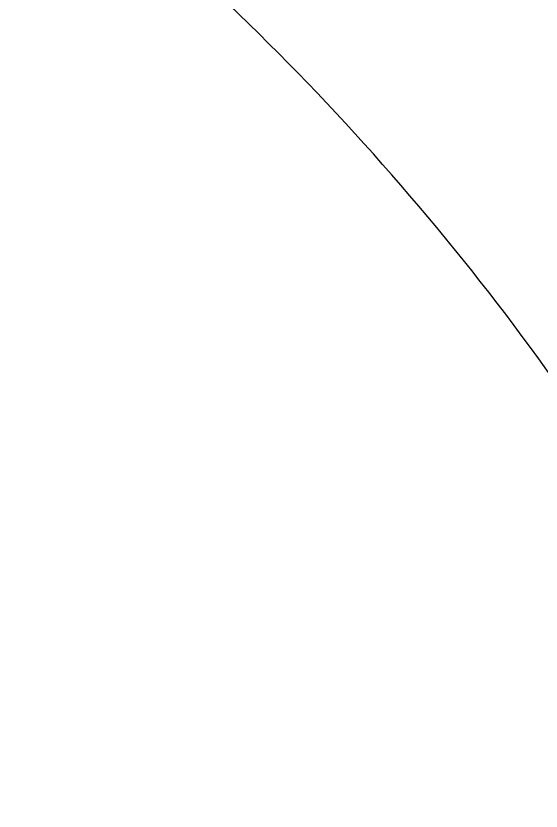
# Model space of a CAD drawing. Header units: millimetres. Extents: x 0 to 279, y 0 to 216.
# Drawn here: x 233.9544 to 234.0204, y 90.9706 to 91.0705 of the extents above; entities that cross this region are included whole.
import ezdxf

# ---------------------------------------------------------------- set-up
doc = ezdxf.new("R2010")
doc.units = ezdxf.units.MM
doc.layers.add('TITLE_BLOCK_TEXT', color=8, linetype='Continuous')

msp = doc.modelspace()

# ---------------------------------------------------------------- hatches: boundary and pattern name
at = {"layer": 'TITLE_BLOCK_TEXT', "linetype": 'Continuous', "lineweight": 18}
h = msp.add_hatch(dxfattribs=at)
h.set_pattern_fill('ANSI32', color=256, style=0)
edge = h.paths.add_edge_path(flags=0)
edge.add_line((234.171064, 90.166428), (234.3544, 90.166428))
edge.add_spline(control_points=[(234.3544, 90.166428), (234.383695, 90.166428), (234.404405, 90.187139), (234.404405, 90.216428)], knot_values=[0, 0, 0, 0, 0.873717, 0.873717, 0.873717, 0.873717], weights=[0.692245, 0.557076, 0.557076, 0.692245], degree=3, periodic=0)
edge.add_line((234.404405, 90.216428), (234.404405, 91.416428))
edge.add_spline(control_points=[(234.404405, 91.416428), (234.404405, 91.465243), (234.369888, 91.499761), (234.321072, 91.499761)], knot_values=[0, 0, 0, 0, 0.873717, 0.873717, 0.873717, 0.873717], weights=[0.692245, 0.557076, 0.557076, 0.692245], degree=3, periodic=0)
edge.add_line((234.321072, 91.499761), (234.004399, 91.499761))
edge.add_spline(control_points=[(234.004399, 91.499761), (233.975116, 91.499761), (233.954405, 91.479051), (233.954405, 91.449761)], knot_values=[0, 0, 0, 0, 0.873717, 0.873717, 0.873717, 0.873717], weights=[0.692245, 0.557076, 0.557076, 0.692245], degree=3, periodic=0)
edge.add_line((233.954405, 91.449761), (233.954405, 91.183208))
edge.add_spline(control_points=[(233.954405, 91.183208), (233.954405, 91.172226), (233.959431, 91.162462), (233.968368, 91.15608)], knot_values=[0, 0, 0, 0, 0.81875, 0.81875, 0.81875, 0.81875], weights=[0.704464, 0.652396, 0.652396, 0.704464], degree=3, periodic=0)
edge.add_spline(control_points=[(233.968368, 91.15608), (234.074776, 91.080099), (234.134614, 90.963845), (234.134614, 90.833095)], knot_values=[0.090625, 0.090625, 0.090625, 0.090625, 0.909375, 0.909375, 0.909375, 0.909375], weights=[0.704464, 0.652396, 0.652396, 0.704464], degree=3, periodic=0)
edge.add_spline(control_points=[(234.134614, 90.833095), (234.134614, 90.799726), (234.130428, 90.766621), (234.122121, 90.734303)], knot_values=[0.222268, 0.222268, 0.222268, 0.222268, 0.777732, 0.777732, 0.777732, 0.777732], weights=[0.717318, 0.71354, 0.71354, 0.717318], degree=3, periodic=0)
edge.add_spline(control_points=[(234.122121, 90.734303), (234.121424, 90.731588), (234.121072, 90.728808), (234.121072, 90.726005)], knot_values=[0, 0, 0, 0, 0.555464, 0.555464, 0.555464, 0.555464], weights=[0.717318, 0.71354, 0.71354, 0.717318], degree=3, periodic=0)
edge.add_line((234.121072, 90.726005), (234.121072, 90.216428))
edge.add_spline(control_points=[(234.121072, 90.216428), (234.121072, 90.187139), (234.141783, 90.166428), (234.171072, 90.166428)], knot_values=[0, 0, 0, 0, 0.873717, 0.873717, 0.873717, 0.873717], weights=[0.692245, 0.557076, 0.557076, 0.692245], degree=3, periodic=0)
h = msp.add_hatch(dxfattribs=at)
h.set_pattern_fill('ANSI32', color=256, style=0)
edge = h.paths.add_edge_path(flags=0)
edge.add_spline(control_points=[(233.752194, 91.164053), (233.718599, 91.164053), (233.684621, 91.158818), (233.652584, 91.148707), (233.617259, 91.137558), (233.583372, 91.120157), (233.553729, 91.097944), (233.524086, 91.075731), (233.49787, 91.048094), (233.477251, 91.017321), (233.456631, 90.986548), (233.441041, 90.951791), (233.43177, 90.915928), (233.422499, 90.880065), (233.419292, 90.842106), (233.422414, 90.805196), (233.425537, 90.768286), (233.435075, 90.731406), (233.450239, 90.69761), (233.465403, 90.663814), (233.486611, 90.63217), (233.512107, 90.605298), (233.537603, 90.578426), (233.568089, 90.555586), (233.601043, 90.538669), (233.633996, 90.521751), (233.670325, 90.51029), (233.70702, 90.505234), (233.743715, 90.500178), (233.78179, 90.501388), (233.81809, 90.508763), (233.854391, 90.516138), (233.889918, 90.529882), (233.921731, 90.548858), (233.953544, 90.567833), (233.98252, 90.592562), (234.006258, 90.620998), (234.029997, 90.649434), (234.049153, 90.68236), (234.062141, 90.717051), (234.07513, 90.751741), (234.082307, 90.789152), (234.083081, 90.826187), (234.083854, 90.863221), (234.078244, 90.900899), (234.066715, 90.936101), (234.055186, 90.971303), (234.03742, 91.005001), (234.014889, 91.034402), (233.992358, 91.063804), (233.96444, 91.089721), (233.933447, 91.110008), (233.902453, 91.130294), (233.86753, 91.14551), (233.831569, 91.154394), (233.805694, 91.160786), (233.778848, 91.164053), (233.752194, 91.164053)], knot_values=[0, 0, 0, 0, 0.000605, 0.000605, 0.000605, 0.001273, 0.001273, 0.001273, 0.001942, 0.001942, 0.001942, 0.00261, 0.00261, 0.00261, 0.003279, 0.003279, 0.003279, 0.003947, 0.003947, 0.003947, 0.004616, 0.004616, 0.004616, 0.005284, 0.005284, 0.005284, 0.005952, 0.005952, 0.005952, 0.006621, 0.006621, 0.006621, 0.007289, 0.007289, 0.007289, 0.007958, 0.007958, 0.007958, 0.008626, 0.008626, 0.008626, 0.009295, 0.009295, 0.009295, 0.009963, 0.009963, 0.009963, 0.010632, 0.010632, 0.010632, 0.0113, 0.0113, 0.0113, 0.011969, 0.011969, 0.011969, 0.012446, 0.012446, 0.012446, 0.012446], weights=[1, 1, 1, 1, 1, 1, 1, 1, 1, 1, 1, 1, 1, 1, 1, 1, 1, 1, 1, 1, 1, 1, 1, 1, 1, 1, 1, 1, 1, 1, 1, 1, 1, 1, 1, 1, 1, 1, 1, 1, 1, 1, 1, 1, 1, 1, 1, 1, 1, 1, 1, 1, 1, 1, 1, 1, 1, 1], degree=3, periodic=0)

# ---------------------------------------------------------------- linework, layer by layer
at = {"color": 7, "linetype": 'Continuous', "lineweight": 25}
for points, knots in [([(233.752194, 91.164053), (233.778901, 91.16214), (233.842723, 91.157568), (233.93694, 91.114931), (234.019914, 91.038359), (234.072739, 90.938046), (234.089417, 90.826062), (234.068077, 90.714827), (234.011124, 90.616937), (233.924978, 90.543414), (233.819352, 90.502552), (233.706155, 90.498955), (233.598148, 90.53303), (233.507509, 90.600936), (233.444456, 90.695013), (233.416099, 90.80467), (233.425633, 90.917483), (233.471987, 91.020965), (233.549921, 91.102583), (233.647578, 91.154696), (233.718475, 91.161037), (233.752194, 91.164053)], [0, 0, 0, 0, 0.03863, 0.092317, 0.146004, 0.199691, 0.253378, 0.307065, 0.360752, 0.414439, 0.468126, 0.521813, 0.5755, 0.629187, 0.682874, 0.736561, 0.790248, 0.843935, 0.897622, 0.951309, 1, 1, 1, 1]), ([(234.134614, 90.833095), (234.133554, 90.85509), (234.131404, 90.89972), (234.114093, 90.96448), (234.086737, 91.026124), (234.051618, 91.07835), (234.011794, 91.122354), (233.982935, 91.144767), (233.968368, 91.15608)], [0, 0, 0, 0, 0.174876, 0.354823, 0.529699, 0.709647, 0.853437, 1, 1, 1, 1])]:
    msp.add_open_spline(points, degree=3, knots=knots, dxfattribs=at)

doc.saveas('drawing.dxf')
